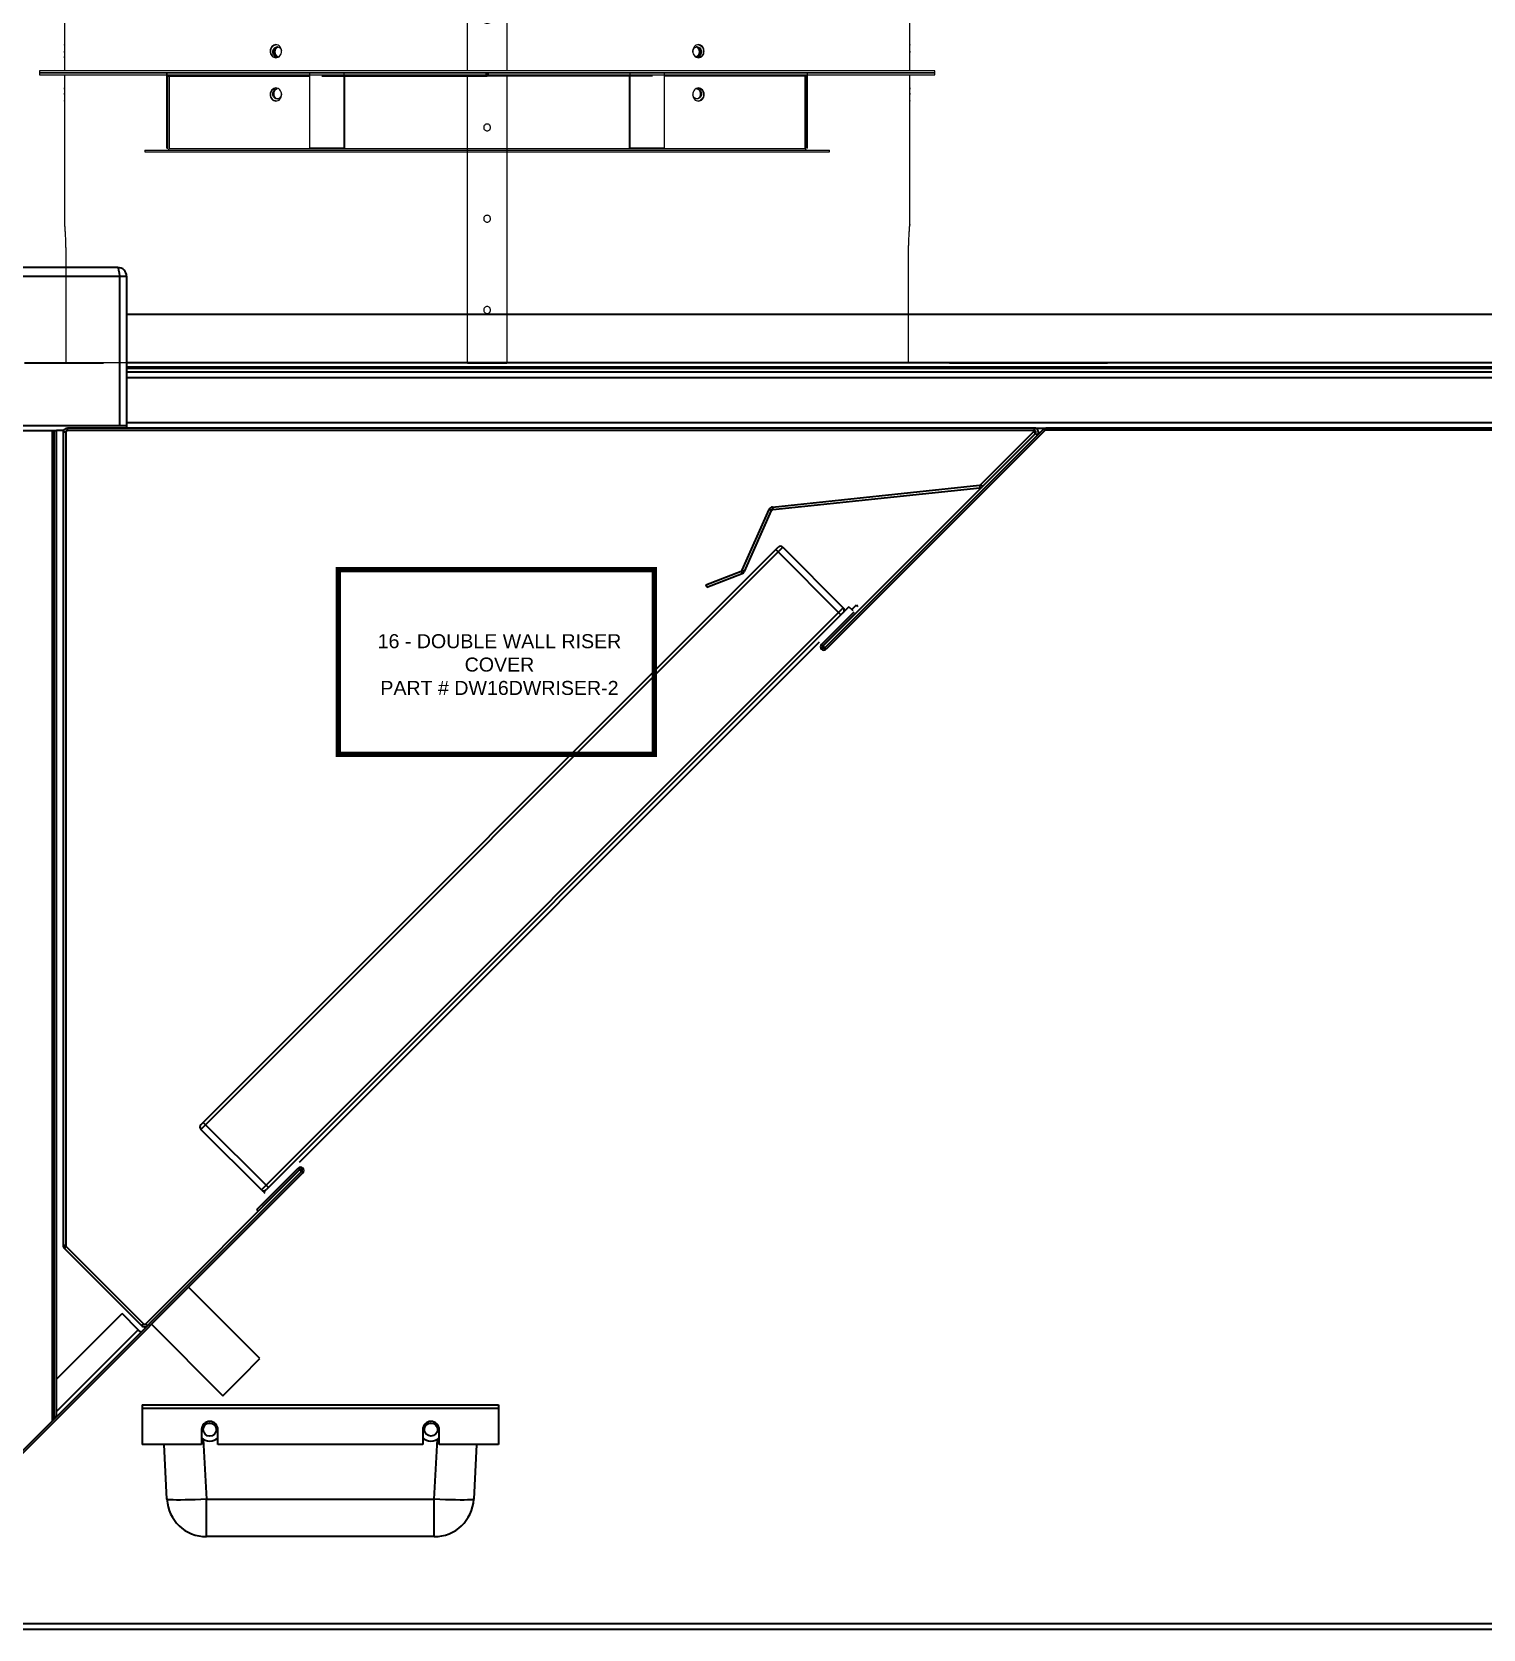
# Model space of a CAD drawing. Header units: inches. Extents: x 37 to 357, y 80 to 422.
# Drawn here: x 193.56 to 234.9, y 238.23 to 283.71 of the extents above; entities that cross this region are included whole.
import ezdxf

# ---------------------------------------------------------------- set-up
doc = ezdxf.new("R2010")
doc.units = ezdxf.units.IN
doc.header["$MEASUREMENT"] = 0
doc.styles.get("Standard").update_dxf_attribs({"font": 'arial.ttf'})

# ---------------------------------------------------------------- blocks, each defined once
blk = doc.blocks.new('DUCT_PART')
at = {"const_width": 0.1}
blk.add_lwpolyline([(-3, -1.75), (-3, 1.75), (3, 1.75), (3, -1.75), (-3, -1.75)], dxfattribs=at)
at = {"flags": 1}
blk.add_attdef('QTY', (-18.5, -1), '', height=1.5, dxfattribs=at)
blk = doc.blocks.new('DW1223DWLT-2V')
at = {"color": 7, "linetype": 'Continuous', "lineweight": 15}
for p, q in [((0, 23), (0, 22.964)), ((0, 23), (6.5, 23)), ((0, 22.964), (6.5, 22.964)), ((0.417, 22.929), (0.44, 22.929)), ((0.417, 22.929), (0.417, 21.5)), ((0.44, 22.929), (0.44, 21.562)), ((0.464, 22.933), (0.464, 21.562)), ((3.134, 22.929), (3.134, 21.5)), ((3.134, 22.929), (3.783, 22.929)), ((3.783, 22.929), (3.783, 21.5)), ((3.783, 22.929), (3.795, 22.929)), ((3.795, 22.929), (3.795, 21.562)), ((6.5, 23), (13, 23)), ((6.5, 22.964), (13, 22.964)), ((9.205, 22.929), (9.205, 21.562)), ((9.217, 22.929), (9.205, 22.929)), ((9.217, 22.929), (9.217, 21.5)), ((9.217, 22.929), (9.866, 22.929)), ((9.866, 22.929), (9.866, 21.5)), ((12.536, 21.562), (12.536, 22.933)), ((12.56, 22.929), (12.56, 21.562)), ((12.583, 22.929), (12.56, 22.929)), ((12.583, 22.929), (12.583, 21.5)), ((13, 22.964), (13, 23)), ((0.416, 21.562), (0.416, 21.5)), ((0.417, 21.562), (0.416, 21.562)), ((3.134, 21.562), (0.428, 21.562)), ((6.476, 21.562), (3.363, 21.562)), ((6.476, 21.562), (6.5, 21.562)), ((6.476, 21.562), (6.476, 21.5)), ((6.5, 21.5), (6.5, 21.562)), ((6.524, 21.562), (6.5, 21.562)), ((6.524, 21.5), (6.524, 21.562)), ((6.524, 21.562), (12.572, 21.562)), ((12.583, 21.562), (12.584, 21.562)), ((12.584, 21.5), (12.584, 21.562)), ((-2, 21.5), (-2, 21.464)), ((-2, 21.5), (6.5, 21.5)), ((-2, 21.464), (6.5, 21.464)), ((-1.524, 21.464), (-1.524, 21.214)), ((6.125, 1.536), (6.125, 21.464)), ((6.5, 21.5), (15, 21.5)), ((6.5, 21.464), (15, 21.464)), ((6.875, 21.464), (6.875, 1.536)), ((14.524, 21.214), (14.524, 21.464)), ((15, 21.464), (15, 21.5)), ((-1.524, 20.964), (-1.524, 2.036)), ((-1.523, 21.062), (-1.523, 21.089)), ((14.523, 21.089), (14.523, 21.062)), ((14.524, 2.036), (14.524, 20.964)), ((-1.523, 1.884), (-1.523, 1.911)), ((14.523, 1.911), (14.523, 1.884)), ((-2, 1.536), (-2, 1.5)), ((15, 1.536), (-2, 1.536)), ((-1.524, 1.786), (-1.524, 1.536)), ((14.524, 1.536), (14.524, 1.786)), ((15, 1.5), (15, 1.536)), ((15, 1.5), (-2, 1.5)), ((0.416, 1.5), (0.416, 1.438)), ((0.416, 1.438), (0.417, 1.438)), ((0.417, 0.071), (0.417, 1.5)), ((0.428, 1.438), (3.134, 1.438)), ((0.44, 0.071), (0.44, 1.438)), ((0.464, 1.438), (0.464, 0.067)), ((3.134, 0.071), (3.134, 1.5)), ((3.363, 1.438), (6.476, 1.438)), ((3.783, 0.071), (3.783, 1.5)), ((3.795, 0.071), (3.795, 1.438)), ((6.476, 1.5), (6.476, 1.438)), ((6.476, 1.438), (6.5, 1.438)), ((6.5, 1.5), (6.5, 1.438)), ((6.524, 1.438), (6.5, 1.438)), ((6.524, 1.438), (6.524, 1.5)), ((9.637, 1.438), (6.524, 1.438)), ((9.205, 0.071), (9.205, 1.438)), ((9.217, 0.071), (9.217, 1.5)), ((9.866, 0.071), (9.866, 1.5)), ((12.572, 1.438), (9.866, 1.438)), ((12.536, 0.067), (12.536, 1.438)), ((12.56, 0.071), (12.56, 1.438)), ((12.583, 0.071), (12.583, 1.5)), ((12.584, 1.438), (12.583, 1.438)), ((12.584, 1.438), (12.584, 1.5)), ((0, 0.036), (0, 0)), ((0, 0.036), (6.5, 0.036)), ((0, 0), (6.5, 0)), ((0.417, 0.071), (0.44, 0.071)), ((3.783, 0.071), (3.134, 0.071)), ((3.783, 0.071), (3.795, 0.071)), ((6.5, 0.036), (13, 0.036)), ((6.5, 0), (13, 0)), ((9.217, 0.071), (9.205, 0.071)), ((9.866, 0.071), (9.217, 0.071)), ((12.583, 0.071), (12.56, 0.071)), ((13, 0), (13, 0.036))]:
    blk.add_line(p, q, dxfattribs=at)
at = {"color": 8, "linetype": 'Continuous', "lineweight": 15}
for p, q in [((6.5, 22.933), (0.464, 22.933)), ((12.536, 22.933), (6.5, 22.933)), ((0.464, 0.067), (6.5, 0.067)), ((6.5, 0.067), (12.536, 0.067))]:
    blk.add_line(p, q, dxfattribs=at)
at = {"color": 7, "linetype": 'Continuous', "lineweight": 15, "flags": 128}
for points in [[(10.488, 21.195), (10.498, 21.195), (10.524, 21.186), (10.546, 21.168), (10.562, 21.142), (10.57, 21.111), (10.568, 21.079), (10.557, 21.05), (10.539, 21.026), (10.514, 21.011), (10.487, 21.006), (10.46, 21.012), (10.436, 21.027), (10.418, 21.052), (10.407, 21.081), (10.405, 21.101), (10.405, 21.101)], [(14.524, 20.964), (14.524, 20.974), (14.524, 21.001), (14.523, 21.041), (14.523, 21.089), (14.523, 21.137), (14.524, 21.177), (14.524, 21.204), (14.524, 21.214), (14.524, 21.204), (14.524, 21.204)], [(10.406, 1.893), (10.408, 1.921), (10.419, 1.95), (10.437, 1.974), (10.462, 1.989), (10.489, 1.994), (10.516, 1.988), (10.54, 1.973), (10.558, 1.948), (10.568, 1.919), (10.57, 1.899), (10.57, 1.899)], [(14.524, 1.786), (14.524, 1.796), (14.524, 1.823), (14.523, 1.863), (14.523, 1.911), (14.523, 1.959), (14.524, 1.999), (14.524, 2.026), (14.524, 2.036), (14.524, 2.026), (14.524, 2.026)]]:
    blk.add_lwpolyline(points, dxfattribs=at)
at = {"color": 7, "linetype": 'Continuous', "lineweight": 15}
for centre, radius, start, end in [((0.433, 22.933), 0.0313, 0, 90), ((12.567, 22.933), 0.0313, 90, 180), ((2.554, 21.101), 0.0978, 106.3041, 251.2947), ((2.563, 21.106), 0.0931, 113.2339, 182.816), ((2.563, 21.097), 0.0934, 177.2634, 245.1984), ((10.451, 21.106), 0.0908, 356.5779, 78.0691), ((10.432, 21.101), 0.0991, 293.0584, 64.0289), ((10.45, 21.096), 0.0914, 285.1084, 3.2535), ((2.55, 1.904), 0.0914, 105.1093, 183.2527), ((2.549, 1.894), 0.0908, 176.5791, 258.0678), ((2.568, 1.899), 0.0991, 113.058, 244.0295), ((10.438, 1.894), 0.0926, 290.9599, 2.94), ((10.446, 1.899), 0.0974, 285.664, 74.0517), ((10.437, 1.903), 0.0933, 357.2377, 65.7289), ((0.433, 0.067), 0.0312, 270, 0), ((12.567, 0.067), 0.0312, 180, 270)]:
    blk.add_arc(centre, radius, start, end, dxfattribs=at)
for points, knots in [([(-1.524, 21.204), (-1.524, 21.209), (-1.524, 21.218), (-1.524, 21.207), (-1.524, 21.18), (-1.523, 21.138), (-1.523, 21.105), (-1.523, 21.089)], [0, 0, 0, 0, 0.20011, 0.400224, 0.600255, 0.80017, 1, 1, 1, 1]), ([(-1.523, 21.089), (-1.523, 21.073), (-1.523, 21.04), (-1.524, 20.999), (-1.524, 20.97), (-1.524, 20.966), (-1.524, 20.964)], [0, 0, 0, 0, 0.249831, 0.499756, 0.749827, 1, 1, 1, 1]), ([(2.597, 21.089), (2.595, 21.073), (2.592, 21.04), (2.567, 20.998), (2.531, 20.971), (2.488, 20.961), (2.446, 20.971), (2.41, 20.998), (2.386, 21.04), (2.377, 21.089), (2.386, 21.138), (2.41, 21.18), (2.446, 21.207), (2.488, 21.217), (2.531, 21.207), (2.567, 21.18), (2.592, 21.138), (2.595, 21.105), (2.597, 21.089)], [0, 0, 0, 0, 0.062458, 0.12494, 0.187458, 0.250001, 0.312545, 0.375062, 0.437544, 0.500002, 0.562457, 0.624941, 0.687459, 0.750002, 0.812545, 0.875064, 0.937545, 1, 1, 1, 1]), ([(2.5, 20.964), (2.486, 20.966), (2.458, 20.97), (2.422, 20.999), (2.398, 21.04), (2.39, 21.089), (2.398, 21.138), (2.422, 21.18), (2.458, 21.207), (2.486, 21.214), (2.5, 21.214), (2.5, 21.214)], [0, 0, 0, 0, 0.124907, 0.24987, 0.374905, 0.499994, 0.625076, 0.750116, 0.87508, 0.999993, 1, 1, 1, 1]), ([(2.591, 21.08), (2.591, 21.076), (2.589, 21.062), (2.577, 21.041), (2.557, 21.019), (2.53, 21.007), (2.502, 21.005), (2.475, 21.014), (2.453, 21.033), (2.436, 21.06), (2.429, 21.091), (2.431, 21.123), (2.442, 21.153), (2.46, 21.177), (2.485, 21.193), (2.503, 21.195), (2.512, 21.196)], [0, 0, 0, 0, 0.024053, 0.099305, 0.174563, 0.249819, 0.325073, 0.400323, 0.475578, 0.550831, 0.626092, 0.701342, 0.776595, 0.851845, 0.927103, 1, 1, 1, 1]), ([(2.513, 21.193), (2.507, 21.191), (2.491, 21.187), (2.471, 21.169), (2.454, 21.143), (2.447, 21.111), (2.449, 21.079), (2.46, 21.049), (2.478, 21.025), (2.503, 21.009), (2.521, 21.007), (2.53, 21.006)], [0, 0, 0, 0, 0.083504, 0.198512, 0.31353, 0.428544, 0.54355, 0.65856, 0.773573, 0.88859, 1, 1, 1, 1]), ([(10.62, 21.089), (10.618, 21.073), (10.615, 21.04), (10.59, 20.998), (10.555, 20.971), (10.512, 20.961), (10.469, 20.971), (10.433, 20.998), (10.409, 21.04), (10.4, 21.089), (10.409, 21.138), (10.433, 21.18), (10.469, 21.207), (10.512, 21.217), (10.555, 21.207), (10.59, 21.18), (10.615, 21.138), (10.618, 21.105), (10.62, 21.089)], [0, 0, 0, 0, 0.062458, 0.12494, 0.187457, 0.250001, 0.312544, 0.375062, 0.437544, 0.500002, 0.562457, 0.624941, 0.687459, 0.750002, 0.812545, 0.875064, 0.937545, 1, 1, 1, 1]), ([(10.487, 21.009), (10.493, 21.011), (10.509, 21.015), (10.529, 21.033), (10.546, 21.059), (10.553, 21.091), (10.551, 21.123), (10.54, 21.153), (10.522, 21.177), (10.497, 21.193), (10.479, 21.195), (10.47, 21.196)], [0, 0, 0, 0, 0.083503, 0.198516, 0.313527, 0.42855, 0.543556, 0.658565, 0.773572, 0.88859, 1, 1, 1, 1]), ([(10.5, 21.214), (10.514, 21.212), (10.542, 21.208), (10.578, 21.179), (10.603, 21.138), (10.606, 21.105), (10.608, 21.089)], [0, 0, 0, 0, 0.249817, 0.499752, 0.749828, 1, 1, 1, 1]), ([(10.608, 21.089), (10.606, 21.073), (10.603, 21.04), (10.578, 20.998), (10.543, 20.971), (10.514, 20.964), (10.5, 20.964), (10.5, 20.964)], [0, 0, 0, 0, 0.250173, 0.500239, 0.750163, 0.999986, 1, 1, 1, 1]), ([(6.595, 20.464), (6.594, 20.452), (6.591, 20.427), (6.569, 20.395), (6.537, 20.374), (6.5, 20.367), (6.463, 20.374), (6.431, 20.395), (6.41, 20.427), (6.402, 20.464), (6.41, 20.501), (6.431, 20.533), (6.463, 20.554), (6.5, 20.561), (6.537, 20.554), (6.569, 20.533), (6.591, 20.501), (6.594, 20.476), (6.595, 20.464)], [0, 0, 0, 0, 0.062455, 0.124938, 0.187457, 0.249999, 0.312542, 0.37506, 0.437543, 0.499999, 0.562458, 0.624937, 0.687456, 0.749999, 0.812543, 0.875061, 0.937541, 1, 1, 1, 1]), ([(6.595, 20.464), (6.594, 20.452), (6.591, 20.427), (6.569, 20.395), (6.537, 20.374), (6.5, 20.367), (6.463, 20.374), (6.431, 20.395), (6.41, 20.427), (6.402, 20.464), (6.41, 20.501), (6.431, 20.533), (6.463, 20.554), (6.5, 20.561), (6.537, 20.554), (6.569, 20.533), (6.591, 20.501), (6.594, 20.476), (6.595, 20.464)], [0, 0, 0, 0, 0.062455, 0.124938, 0.187457, 0.249999, 0.312542, 0.375061, 0.437543, 0.499999, 0.562458, 0.624938, 0.687456, 0.749999, 0.812543, 0.875061, 0.937541, 1, 1, 1, 1]), ([(6.595, 15.982), (6.594, 15.97), (6.591, 15.945), (6.569, 15.913), (6.537, 15.892), (6.5, 15.885), (6.463, 15.892), (6.431, 15.913), (6.41, 15.945), (6.402, 15.982), (6.41, 16.019), (6.431, 16.051), (6.463, 16.072), (6.5, 16.079), (6.537, 16.072), (6.569, 16.051), (6.591, 16.019), (6.594, 15.994), (6.595, 15.982)], [0, 0, 0, 0, 0.062457, 0.124938, 0.187457, 0.25, 0.312543, 0.375061, 0.437543, 0.5, 0.562457, 0.624938, 0.687457, 0.75, 0.812543, 0.875062, 0.937543, 1, 1, 1, 1]), ([(6.595, 15.982), (6.594, 15.97), (6.591, 15.945), (6.569, 15.913), (6.537, 15.892), (6.5, 15.885), (6.463, 15.892), (6.431, 15.913), (6.41, 15.945), (6.402, 15.982), (6.41, 16.019), (6.431, 16.051), (6.463, 16.072), (6.5, 16.079), (6.537, 16.072), (6.569, 16.051), (6.591, 16.019), (6.594, 15.994), (6.595, 15.982)], [0, 0, 0, 0, 0.062457, 0.124939, 0.187457, 0.25, 0.312543, 0.375062, 0.437543, 0.5, 0.562457, 0.624939, 0.687457, 0.75, 0.812543, 0.875061, 0.937543, 1, 1, 1, 1]), ([(6.595, 11.5), (6.594, 11.488), (6.591, 11.463), (6.569, 11.431), (6.537, 11.41), (6.5, 11.403), (6.463, 11.41), (6.431, 11.431), (6.41, 11.463), (6.402, 11.5), (6.41, 11.537), (6.431, 11.569), (6.463, 11.59), (6.5, 11.597), (6.537, 11.59), (6.569, 11.569), (6.591, 11.537), (6.594, 11.512), (6.595, 11.5)], [0, 0, 0, 0, 0.062457, 0.12494, 0.187458, 0.250001, 0.312544, 0.375062, 0.437544, 0.500002, 0.562457, 0.62494, 0.687458, 0.750001, 0.812544, 0.875062, 0.937545, 1, 1, 1, 1]), ([(6.595, 11.5), (6.594, 11.488), (6.591, 11.463), (6.569, 11.431), (6.537, 11.41), (6.5, 11.403), (6.463, 11.41), (6.431, 11.431), (6.41, 11.463), (6.402, 11.5), (6.41, 11.537), (6.431, 11.569), (6.463, 11.59), (6.5, 11.597), (6.537, 11.59), (6.569, 11.569), (6.591, 11.537), (6.594, 11.512), (6.595, 11.5)], [0, 0, 0, 0, 0.062457, 0.12494, 0.187458, 0.250001, 0.312544, 0.375062, 0.437544, 0.500002, 0.562458, 0.62494, 0.687458, 0.750001, 0.812544, 0.875062, 0.937544, 1, 1, 1, 1]), ([(6.595, 7.018), (6.594, 7.006), (6.591, 6.981), (6.569, 6.949), (6.537, 6.928), (6.5, 6.921), (6.463, 6.928), (6.431, 6.949), (6.41, 6.981), (6.402, 7.018), (6.41, 7.055), (6.431, 7.087), (6.463, 7.108), (6.5, 7.115), (6.537, 7.108), (6.569, 7.087), (6.591, 7.055), (6.594, 7.03), (6.595, 7.018)], [0, 0, 0, 0, 0.062456, 0.124939, 0.187457, 0.25, 0.312543, 0.375061, 0.437543, 0.499999, 0.562457, 0.624939, 0.687457, 0.75, 0.812543, 0.875061, 0.937544, 1, 1, 1, 1]), ([(6.595, 7.018), (6.594, 7.006), (6.591, 6.981), (6.569, 6.949), (6.537, 6.928), (6.5, 6.921), (6.463, 6.928), (6.431, 6.949), (6.41, 6.981), (6.402, 7.018), (6.41, 7.055), (6.431, 7.087), (6.463, 7.108), (6.5, 7.115), (6.537, 7.108), (6.569, 7.087), (6.591, 7.055), (6.594, 7.03), (6.595, 7.018)], [0, 0, 0, 0, 0.062457, 0.124939, 0.187457, 0.25, 0.312543, 0.375061, 0.437543, 0.499999, 0.562457, 0.624939, 0.687456, 0.75, 0.812543, 0.875061, 0.937543, 1, 1, 1, 1]), ([(6.595, 2.536), (6.594, 2.524), (6.591, 2.499), (6.569, 2.467), (6.537, 2.446), (6.5, 2.439), (6.463, 2.446), (6.431, 2.467), (6.41, 2.499), (6.402, 2.536), (6.41, 2.573), (6.431, 2.605), (6.463, 2.626), (6.5, 2.633), (6.537, 2.626), (6.569, 2.605), (6.591, 2.573), (6.594, 2.548), (6.595, 2.536)], [0, 0, 0, 0, 0.062456, 0.124939, 0.187457, 0.25, 0.312543, 0.375061, 0.437543, 0.5, 0.562456, 0.624939, 0.687457, 0.75, 0.812543, 0.875061, 0.937543, 1, 1, 1, 1]), ([(6.595, 2.536), (6.594, 2.524), (6.591, 2.499), (6.569, 2.467), (6.537, 2.446), (6.5, 2.439), (6.463, 2.446), (6.431, 2.467), (6.41, 2.499), (6.402, 2.536), (6.41, 2.573), (6.431, 2.605), (6.463, 2.626), (6.5, 2.633), (6.537, 2.626), (6.569, 2.605), (6.591, 2.573), (6.594, 2.548), (6.595, 2.536)], [0, 0, 0, 0, 0.062457, 0.124939, 0.187457, 0.25, 0.312543, 0.375061, 0.437543, 0.5, 0.562457, 0.624939, 0.687457, 0.75, 0.812543, 0.875061, 0.937543, 1, 1, 1, 1]), ([(-1.524, 2.026), (-1.524, 2.031), (-1.524, 2.04), (-1.524, 2.029), (-1.524, 2.002), (-1.523, 1.96), (-1.523, 1.927), (-1.523, 1.911)], [0, 0, 0, 0, 0.20011, 0.400221, 0.600251, 0.800166, 1, 1, 1, 1]), ([(-1.523, 1.911), (-1.523, 1.895), (-1.523, 1.862), (-1.524, 1.82), (-1.524, 1.792), (-1.524, 1.783), (-1.524, 1.79), (-1.524, 1.806), (-1.524, 1.812)], [0, 0, 0, 0, 0.178044, 0.356161, 0.534379, 0.712669, 0.89096, 1, 1, 1, 1]), ([(2.597, 1.911), (2.595, 1.895), (2.592, 1.862), (2.567, 1.82), (2.531, 1.793), (2.488, 1.783), (2.446, 1.793), (2.41, 1.82), (2.386, 1.862), (2.377, 1.911), (2.386, 1.96), (2.41, 2.002), (2.446, 2.029), (2.488, 2.039), (2.531, 2.029), (2.567, 2.002), (2.592, 1.96), (2.595, 1.927), (2.597, 1.911)], [0, 0, 0, 0, 0.062457, 0.124939, 0.187457, 0.25, 0.312543, 0.375061, 0.437543, 0.5, 0.562457, 0.624939, 0.687457, 0.75, 0.812543, 0.875061, 0.937543, 1, 1, 1, 1]), ([(2.5, 1.786), (2.486, 1.788), (2.458, 1.792), (2.422, 1.821), (2.398, 1.862), (2.39, 1.911), (2.398, 1.96), (2.422, 2.002), (2.457, 2.028), (2.486, 2.039), (2.5, 2.036), (2.5, 2.036)], [0, 0, 0, 0, 0.124906, 0.24987, 0.374906, 0.499992, 0.625079, 0.750115, 0.875079, 0.999992, 1, 1, 1, 1]), ([(2.512, 1.805), (2.509, 1.805), (2.496, 1.804), (2.475, 1.812), (2.453, 1.831), (2.436, 1.858), (2.429, 1.889), (2.431, 1.921), (2.442, 1.951), (2.46, 1.975), (2.485, 1.991), (2.513, 1.996), (2.541, 1.99), (2.565, 1.974), (2.583, 1.949), (2.592, 1.928), (2.593, 1.916), (2.593, 1.915)], [0, 0, 0, 0, 0.025472, 0.099682, 0.173895, 0.248113, 0.32233, 0.396543, 0.470753, 0.544968, 0.619186, 0.693402, 0.767613, 0.841825, 0.916041, 0.990259, 1, 1, 1, 1]), ([(2.513, 1.991), (2.507, 1.989), (2.491, 1.985), (2.471, 1.967), (2.454, 1.941), (2.447, 1.909), (2.449, 1.877), (2.46, 1.847), (2.478, 1.823), (2.503, 1.807), (2.521, 1.805), (2.53, 1.804)], [0, 0, 0, 0, 0.083504, 0.198513, 0.313529, 0.428545, 0.543554, 0.65856, 0.773572, 0.88859, 1, 1, 1, 1]), ([(10.62, 1.911), (10.618, 1.895), (10.615, 1.862), (10.59, 1.82), (10.555, 1.793), (10.512, 1.783), (10.469, 1.793), (10.433, 1.82), (10.409, 1.862), (10.4, 1.911), (10.409, 1.96), (10.433, 2.002), (10.469, 2.029), (10.512, 2.039), (10.555, 2.029), (10.59, 2.002), (10.615, 1.96), (10.618, 1.927), (10.62, 1.911)], [0, 0, 0, 0, 0.062457, 0.124939, 0.187457, 0.25, 0.312543, 0.375061, 0.437543, 0.5, 0.562457, 0.624939, 0.687457, 0.75, 0.812543, 0.875061, 0.937543, 1, 1, 1, 1]), ([(10.57, 1.899), (10.569, 1.888), (10.567, 1.867), (10.553, 1.839), (10.532, 1.817), (10.506, 1.805), (10.478, 1.803), (10.451, 1.812), (10.437, 1.825), (10.43, 1.832)], [0, 0, 0, 0, 0.143011, 0.286021, 0.429039, 0.572062, 0.715075, 0.858084, 1, 1, 1, 1]), ([(10.552, 1.899), (10.551, 1.91), (10.549, 1.931), (10.535, 1.96), (10.514, 1.981), (10.491, 1.993), (10.476, 1.993), (10.47, 1.993)], [0, 0, 0, 0, 0.214735, 0.429469, 0.644212, 0.858963, 1, 1, 1, 1]), ([(10.47, 1.804), (10.47, 1.804), (10.48, 1.802), (10.499, 1.809), (10.523, 1.824), (10.541, 1.849), (10.551, 1.875), (10.552, 1.892), (10.552, 1.899)], [0, 0, 0, 0, 0.006729, 0.22142, 0.436111, 0.650814, 0.865523, 1, 1, 1, 1]), ([(10.5, 2.036), (10.514, 2.034), (10.542, 2.03), (10.578, 2.001), (10.603, 1.96), (10.606, 1.927), (10.608, 1.911)], [0, 0, 0, 0, 0.249814, 0.499746, 0.749823, 1, 1, 1, 1]), ([(10.608, 1.911), (10.606, 1.895), (10.603, 1.862), (10.578, 1.82), (10.543, 1.794), (10.513, 1.783), (10.5, 1.786), (10.5, 1.786)], [0, 0, 0, 0, 0.250169, 0.500239, 0.750163, 0.999985, 1, 1, 1, 1])]:
    blk.add_open_spline(points, degree=3, knots=knots, dxfattribs=at)
blk.add_blockref('DUCT_PART', (21.524, 11.5))
at = {"insert": (21.585, 11.449), "char_height": 0.375, "width": 4.747, "attachment_point": 5}
blk.add_mtext('12-23 STRAIGHT DUCT\\PPART # DW1223DWLT-2', dxfattribs=at)
blk = doc.blocks.new('HOOD BEHIND EXHAUST HOOD')
at = {"color": 7, "linetype": 'Continuous', "lineweight": 15}
for p, q in [((9403.08086, 723.82701), (9403.08086, 723.73154)), ((9403.08086, 723.82701), (9425.6248, 723.82701)), ((9403.08086, 723.73154), (9425.6248, 723.73154)), ((9404.34395, 723.73154), (9404.34395, 723.0685)), ((9424.62912, 709.24019), (9424.62912, 723.73154)), ((9425.6248, 723.82701), (9448.16873, 723.82701)), ((9425.6248, 723.73154), (9448.16873, 723.73154)), ((9426.62047, 723.73154), (9426.62047, 709.24019)), ((9446.90565, 723.0685), (9446.90565, 723.73154)), ((9448.16873, 723.73154), (9448.16873, 723.82701)), ((9404.34654, 722.73698), (9404.34632, 722.80955)), ((9415.27331, 722.73698), (9415.26607, 722.77861)), ((9435.98447, 722.784), (9435.97628, 722.73698)), ((9435.98447, 722.784), (9435.98836, 722.71358)), ((9436.17077, 723.0172), (9436.13019, 723.00351)), ((9446.90328, 722.80955), (9446.90306, 722.73698)), ((9404.34395, 722.40546), (9404.34395, 716.20208)), ((9446.90565, 716.20208), (9446.90565, 722.40546)), ((9425.79692, 721.07939), (9425.79016, 721.11343)), ((9425.79694, 721.07939), (9425.79017, 721.11343)), ((9425.79692, 716.48586), (9425.79016, 716.51991)), ((9425.79694, 716.48586), (9425.79017, 716.51991)), ((9404.40867, 714.54449), (9404.40867, 709.24019)), ((9446.84093, 709.24019), (9446.84093, 714.54449)), ((9425.79692, 711.89234), (9425.79016, 711.92638)), ((9425.79694, 711.89234), (9425.79017, 711.92638)), ((9424.62912, 709.24019), (9404.40867, 709.24019)), ((9446.84093, 709.24019), (9426.62047, 709.24019))]:
    blk.add_line(p, q, dxfattribs=at)
at = {"color": 7, "linetype": 'Continuous'}
for p, q in [((9407.02792, 714.03129), (9400.83781, 714.03129)), ((9400.83781, 713.59103), (9407.10909, 713.59103)), ((9407.10909, 713.59103), (9407.10909, 706.07485)), ((9407.11014, 713.59103), (9407.46817, 713.59103)), ((9407.11014, 713.59103), (9407.11014, 706.07485)), ((9407.46817, 713.59103), (9407.46817, 708.76546)), ((9407.10909, 711.68281), (9407.11014, 711.68281)), ((9407.46817, 711.68281), (9529.13534, 711.68281)), ((9407.11014, 709.24019), (9407.10909, 709.24019)), ((9407.10909, 709.03067), (9407.11014, 709.03067)), ((9529.13534, 709.24019), (9407.46817, 709.24019)), ((9407.46817, 709.03067), (9529.13534, 709.03067)), ((9407.11014, 708.94845), (9407.10909, 708.94845)), ((9529.13534, 708.94845), (9407.46817, 708.94845)), ((9538.68969, 708.76546), (9407.46817, 708.76546)), ((9407.46817, 708.76546), (9407.46817, 708.48433)), ((9538.68969, 708.48433), (9407.46817, 708.48433)), ((9407.46817, 708.48433), (9407.46817, 706.22868)), ((9398.67764, 705.82025), (9403.73926, 705.82025)), ((9400.83781, 706.07485), (9407.10909, 706.07485)), ((9403.73926, 656.00213), (9403.73926, 705.82025)), ((9403.73926, 705.82025), (9403.82148, 705.82025)), ((9403.82148, 656.21165), (9403.82148, 705.82025)), ((9403.82148, 705.82025), (9403.94878, 705.82025)), ((9403.94878, 656.21165), (9403.94878, 705.82025)), ((9404.2971, 705.82025), (9403.94878, 705.82025)), ((9404.2803, 705.73803), (9404.2803, 664.81398)), ((9404.4076, 705.73803), (9404.2803, 705.73803)), ((9404.4076, 705.73803), (9404.4076, 664.81398)), ((9453.17886, 705.94755), (9404.48982, 705.94755)), ((9404.48982, 705.82025), (9404.48982, 705.94755)), ((9453.17886, 705.82025), (9404.48982, 705.82025)), ((9407.11014, 706.07485), (9407.46817, 706.07485)), ((9407.46817, 706.22868), (9433.57655, 706.22868)), ((9407.46817, 706.22868), (9407.46817, 705.94755)), ((9433.57655, 706.22868), (9497.19884, 706.22868)), ((9453.63263, 705.89551), (9442.62459, 694.88746)), ((9453.70015, 705.82799), (9442.6921, 694.81994)), ((9450.47158, 703.09452), (9453.14697, 705.76991)), ((9453.14697, 705.76991), (9453.23699, 705.6799)), ((9453.17886, 705.82025), (9453.17886, 705.94755)), ((9453.17886, 705.94755), (9453.75828, 705.94755)), ((9453.17886, 705.73803), (9453.17886, 705.82025)), ((9453.70015, 705.82799), (9453.63263, 705.89551)), ((9497.19884, 705.94755), (9453.75828, 705.94755)), ((9453.75828, 705.94755), (9453.75828, 705.85207)), ((9530.70167, 705.85207), (9453.75828, 705.85207)), ((9442.53457, 694.97747), (9453.23699, 705.6799)), ((9450.5616, 703.00451), (9453.23699, 705.6799)), ((9453.23699, 705.6799), (9453.32701, 705.58988)), ((9439.99257, 701.97471), (9450.42204, 703.07089)), ((9440.00588, 701.84811), (9450.43535, 702.94429)), ((9450.42204, 703.07089), (9450.43535, 702.94429)), ((9450.47158, 703.09452), (9450.5616, 703.00451)), ((9438.46023, 698.79057), (9439.82307, 701.85156)), ((9438.57653, 698.7388), (9439.93937, 701.79978)), ((9439.93937, 701.79978), (9439.82307, 701.85156)), ((9439.99257, 701.97471), (9440.00588, 701.84811)), ((9411.32512, 671.00476), (9440.15862, 699.83826)), ((9440.27583, 699.72105), (9411.44233, 670.88756)), ((9440.15862, 699.83826), (9440.27583, 699.95547)), ((9440.27583, 699.72105), (9440.15862, 699.83826)), ((9440.51025, 699.95547), (9440.27583, 699.72105)), ((9443.32327, 696.67361), (9440.27583, 699.72105)), ((9440.51025, 699.95547), (9443.55769, 696.90803)), ((9436.63862, 698.06553), (9438.41459, 698.74726)), ((9436.68424, 697.94668), (9438.46021, 698.62841)), ((9438.41459, 698.74726), (9438.46021, 698.62841)), ((9438.57653, 698.7388), (9438.46023, 698.79057)), ((9436.63862, 698.06553), (9436.68424, 697.94668)), ((9443.32327, 696.67361), (9443.55769, 696.90803)), ((9443.83899, 696.95491), (9443.55769, 696.67361)), ((9443.83899, 696.95491), (9443.9814, 696.8125)), ((9443.9814, 696.8125), (9444.21582, 697.04692)), ((9444.21582, 697.04692), (9444.29271, 696.97003)), ((9414.48977, 667.84011), (9443.32327, 696.67361)), ((9443.44048, 696.5564), (9414.60698, 667.7229)), ((9442.45768, 695.05436), (9444.09861, 696.69529)), ((9442.52519, 694.98685), (9444.16612, 696.62778)), ((9443.32327, 696.67361), (9443.44048, 696.5564)), ((9443.55769, 696.67361), (9443.44048, 696.5564)), ((9444.04891, 696.74499), (9443.9814, 696.8125)), ((9442.34047, 695.17157), (9416.1559, 668.98701)), ((9442.52519, 694.98685), (9442.45768, 695.05436)), ((9442.53457, 694.97747), (9442.62459, 694.88746)), ((9442.6921, 694.81994), (9442.62459, 694.88746)), ((9411.20791, 670.88756), (9411.32512, 671.00476)), ((9411.44233, 670.88756), (9411.20791, 670.65314)), ((9414.25536, 667.60569), (9411.20791, 670.65314)), ((9411.44233, 670.88756), (9411.32512, 671.00476)), ((9411.44233, 670.88756), (9414.48977, 667.84011)), ((9416.27593, 668.5388), (9396.15313, 648.416)), ((9416.34344, 668.47129), (9396.22064, 648.34849)), ((9408.43045, 660.87335), (9416.18591, 668.62882)), ((9414.26743, 666.86411), (9416.10902, 668.7057)), ((9414.33494, 666.7966), (9416.17653, 668.63819)), ((9416.17653, 668.63819), (9416.10902, 668.7057)), ((9416.18591, 668.62882), (9416.27593, 668.5388)), ((9416.34344, 668.47129), (9416.27593, 668.5388)), ((9414.25536, 667.60569), (9414.48977, 667.84011)), ((9414.37256, 667.48848), (9414.48977, 667.60569)), ((9414.44008, 667.42097), (9414.37256, 667.48848)), ((9414.60698, 667.7229), (9414.48977, 667.84011)), ((9414.60698, 667.7229), (9414.48977, 667.60569)), ((9414.03301, 666.62969), (9414.26743, 666.86411)), ((9414.1099, 666.5528), (9414.03301, 666.62969)), ((9404.4076, 664.81398), (9404.2803, 664.81398)), ((9404.43168, 664.75584), (9404.34166, 664.66583)), ((9404.43168, 664.75584), (9408.31417, 660.87335)), ((9404.34166, 664.66583), (9408.22416, 660.78333)), ((9414.18589, 659.1274), (9410.59272, 662.72057)), ((9403.94878, 658.087), (9407.2471, 661.38532)), ((9408.05913, 660.5733), (9407.2471, 661.38532)), ((9408.31417, 660.87335), (9408.22416, 660.78333)), ((9408.43045, 660.87335), (9408.52046, 660.78333)), ((9408.71737, 660.84522), (9412.31054, 657.25205)), ((9408.05913, 660.5733), (9403.94878, 656.46295)), ((9408.18477, 660.44765), (9408.05913, 660.5733)), ((9413.24822, 658.18973), (9414.18589, 659.1274)), ((9412.31054, 657.25205), (9413.24822, 658.18973)), ((9408.25851, 656.7874), (9426.19242, 656.7874)), ((9408.25851, 656.7874), (9408.25851, 656.60971)), ((9426.19242, 656.7874), (9426.19242, 656.60971)), ((9403.82148, 656.21165), (9403.82073, 656.21165)), ((9403.82148, 656.21165), (9403.94878, 656.21165)), ((9426.19242, 656.60971), (9408.25851, 656.60971)), ((9408.25851, 656.60971), (9408.25851, 654.79829)), ((9426.19242, 656.60971), (9426.19242, 654.79829)), ((9411.24218, 655.54421), (9411.24218, 654.79829)), ((9412.07097, 654.79829), (9412.07097, 655.54421)), ((9422.37996, 655.54553), (9422.37996, 654.79829)), ((9423.20876, 654.79829), (9423.20876, 655.54553)), ((9411.24218, 654.79829), (9408.25851, 654.79829)), ((9409.50176, 652.04205), (9409.35731, 654.79829)), ((9411.32972, 655.06489), (9411.48814, 652.04205)), ((9422.37996, 654.79829), (9412.07097, 654.79829)), ((9422.96279, 652.04205), (9423.12128, 655.06626)), ((9426.19242, 654.79829), (9423.20876, 654.79829)), ((9425.09362, 654.79829), (9424.94917, 652.04205)), ((9411.48814, 652.04205), (9422.96279, 652.04205)), ((9411.48814, 650.15704), (9411.48814, 652.04205)), ((9422.96279, 650.15704), (9422.96279, 652.04205)), ((9422.96279, 650.15704), (9411.48814, 650.15704)), ((9535.93146, 645.77172), (9396.36232, 645.77172)), ((9396.36232, 645.5065), (9535.93146, 645.5065))]:
    blk.add_line(p, q, dxfattribs=at)
for p, q in [((9402.32568, 709.24019), (9406.3039, 709.24019)), ((9424.62912, 709.24019), (9426.62047, 709.24019)), ((9448.90804, 709.24019), (9452.88626, 709.24019)), ((9448.90804, 709.24019), (9452.88626, 709.24019)), ((9452.88626, 709.24019), (9456.86449, 709.24019))]:
    blk.add_line(p, q)
at = {"color": 7, "linetype": 'Continuous', "lineweight": 15, "flags": 128}
blk.add_lwpolyline([(9404.34489, 722.99929), (9404.34433, 723.04326), (9404.34395, 723.0685), (9404.34433, 723.04326), (9404.34524, 722.9714), (9404.34616, 722.86385), (9404.34654, 722.73698), (9404.34616, 722.61011), (9404.34524, 722.50256), (9404.34433, 722.4307), (9404.34395, 722.40546), (9404.34433, 722.4307), (9404.34433, 722.4307)], dxfattribs=at)
at = {"color": 7, "linetype": 'Continuous', "flags": 128}
for points in [[(9407.02792, 714.03129), (9407.04821, 713.99778), (9407.06851, 713.90234), (9407.0888, 713.75951), (9407.10909, 713.59103)], [(9403.82073, 656.21165), (9403.79336, 656.10689), (9403.73926, 656.00213)], [(9411.48814, 652.04205), (9411.20594, 652.02835), (9410.92946, 652.01705), (9410.66432, 652.00836), (9410.41589, 652.00248), (9410.18921, 651.9995), (9409.98888, 651.9995), (9409.81896, 652.00248), (9409.68291, 652.00836), (9409.58348, 652.01705), (9409.52268, 652.02835), (9409.50176, 652.04205)], [(9424.94917, 652.04205), (9424.92825, 652.02835), (9424.86746, 652.01705), (9424.76802, 652.00836), (9424.63197, 652.00248), (9424.46206, 651.9995), (9424.26173, 651.9995), (9424.03505, 652.00248), (9423.78661, 652.00836), (9423.52147, 652.01705), (9423.24499, 652.02835), (9422.96279, 652.04205)]]:
    blk.add_lwpolyline(points, dxfattribs=at)
at = {"color": 7, "linetype": 'Continuous'}
for centre in [(9411.65657, 655.54421), (9422.79436, 655.54553)]:
    blk.add_circle(centre, 0.33152, dxfattribs=at)
for centre, radius, start, end in [((9407.02792, 713.59103), 0.44026, 0, 90), ((9404.48982, 705.73803), 0.20952, 90, 180), ((9404.48982, 705.73803), 0.08222, 90, 180), ((9453.17886, 705.73803), 0.20952, 315, 90), ((9453.17886, 705.73803), 0.08222, 315, 90), ((9453.75828, 705.76986), 0.17769, 90, 135), ((9453.75828, 705.76986), 0.08222, 90, 135), ((9450.41345, 703.15266), 0.08222, 276, 315), ((9450.41345, 703.15266), 0.20952, 276, 315), ((9440.01447, 701.76634), 0.20952, 96, 156), ((9440.01447, 701.76634), 0.08222, 96, 156), ((9440.39304, 699.83826), 0.16576, 45, 135), ((9438.38512, 698.82401), 0.08222, 291, 336), ((9438.38512, 698.82401), 0.20952, 291, 336), ((9443.44048, 696.79082), 0.16576, 315, 45), ((9442.57489, 694.93715), 0.16576, 135, 315), ((9442.57489, 694.93715), 0.07028, 135, 315), ((9411.32512, 670.77035), 0.16576, 135, 225), ((9416.22623, 668.5885), 0.16576, 315, 135), ((9416.22623, 668.5885), 0.07028, 315, 135), ((9414.37256, 667.7229), 0.16576, 225, 315), ((9404.48982, 664.81398), 0.20952, 180, 225), ((9404.48982, 664.81398), 0.08222, 180, 225), ((9408.37231, 660.93149), 0.20952, 225, 315), ((9408.37231, 660.93149), 0.08222, 225, 315), ((9411.65657, 655.54421), 0.4144, 0, 180), ((9422.79436, 655.54553), 0.4144, 0, 180), ((9411.65657, 655.54421), 0.58016, 224.4153086, 315.5846914), ((9422.79436, 655.54553), 0.58016, 224.4153086, 315.5846914), ((9411.48814, 652.14615), 1.98911, 183, 270), ((9422.96279, 652.14615), 1.98911, 270, 357)]:
    blk.add_arc(centre, radius, start, end, dxfattribs=at)
at = {"color": 7, "linetype": 'Continuous', "lineweight": 15}
for points, knots in [([(9414.69827, 722.73698), (9414.70255, 722.78037), (9414.71112, 722.86718), (9414.77709, 722.97753), (9414.87162, 723.05125), (9414.98446, 723.07713), (9415.0975, 723.05125), (9415.19373, 722.97753), (9415.2582, 722.86718), (9415.28087, 722.73698), (9415.2582, 722.60678), (9415.19373, 722.49643), (9415.0975, 722.42271), (9414.98446, 722.39683), (9414.87162, 722.42271), (9414.77709, 722.49643), (9414.71112, 722.60678), (9414.70255, 722.69359), (9414.69827, 722.73698)], [0, 0, 0, 0, 0.06245681, 0.12493899, 0.18745683, 0.24999976, 0.31254277, 0.37506102, 0.43754307, 0.49999998, 0.56245691, 0.62493897, 0.68745722, 0.75000021, 0.81254315, 0.87506104, 0.9375432, 1, 1, 1, 1]), ([(9414.73095, 722.73698), (9414.73522, 722.78027), (9414.74376, 722.86684), (9414.80944, 722.9786), (9414.90394, 723.04702), (9414.97834, 723.07757), (9415.01633, 723.0685), (9415.01633, 723.0685)], [0, 0, 0, 0, 0.2501688, 0.50023738, 0.75016288, 0.99998571, 1, 1, 1, 1]), ([(9415.01631, 722.40546), (9414.97879, 722.41045), (9414.90372, 722.42042), (9414.80949, 722.4971), (9414.74375, 722.60668), (9414.73522, 722.69354), (9414.73095, 722.73698)], [0, 0, 0, 0, 0.24981563, 0.49974825, 0.74982403, 1, 1, 1, 1]), ([(9415.26697, 722.76881), (9415.26455, 722.74047), (9415.25969, 722.68381), (9415.22184, 722.6084), (9415.16619, 722.55107), (9415.09684, 722.51829), (9415.02227, 722.51375), (9414.95075, 722.53797), (9414.89033, 722.5882), (9414.84772, 722.6588), (9414.82765, 722.74181), (9414.83234, 722.82782), (9414.86127, 722.90733), (9414.91125, 722.97064), (9414.97601, 723.01295), (9415.02432, 723.01789), (9415.04809, 723.02033)], [0, 0, 0, 0, 0.07158743, 0.14317428, 0.21476418, 0.28635607, 0.35794547, 0.42953114, 0.50111789, 0.57270958, 0.64430109, 0.71588824, 0.78747351, 0.85906198, 0.93065442, 1, 1, 1, 1]), ([(9415.05129, 723.01256), (9415.0339, 723.00797), (9414.99255, 722.99705), (9414.9382, 722.9488), (9414.89543, 722.87897), (9414.8754, 722.79576), (9414.88008, 722.7098), (9414.90901, 722.63027), (9414.95899, 722.56697), (9415.02375, 722.52466), (9415.07206, 722.51972), (9415.09583, 722.51728)], [0, 0, 0, 0, 0.08350305, 0.19851195, 0.31352916, 0.42854543, 0.54355479, 0.65856106, 0.77357157, 0.88859008, 1, 1, 1, 1]), ([(9435.97628, 722.73698), (9435.98065, 722.78037), (9435.98937, 722.86718), (9436.05641, 722.97753), (9436.15194, 723.05125), (9436.26521, 723.07713), (9436.37783, 723.05125), (9436.47304, 722.97753), (9436.53649, 722.86718), (9436.55875, 722.73698), (9436.53649, 722.60678), (9436.47304, 722.49643), (9436.37783, 722.42271), (9436.26521, 722.39683), (9436.15194, 722.42271), (9436.05641, 722.49643), (9435.98937, 722.60678), (9435.98065, 722.69359), (9435.97628, 722.73698)], [0, 0, 0, 0, 0.06245674, 0.12493879, 0.18745701, 0.25, 0.31254339, 0.37506094, 0.4375433, 0.50000009, 0.562457, 0.62493901, 0.68745709, 0.74999983, 0.81254355, 0.87506121, 0.93754326, 1, 1, 1, 1]), ([(9436.2017, 723.01754), (9436.21009, 723.01841), (9436.24292, 723.02184), (9436.29887, 722.99843), (9436.35927, 722.94973), (9436.40188, 722.87872), (9436.42195, 722.79583), (9436.41725, 722.70976), (9436.38832, 722.63038), (9436.33835, 722.5666), (9436.27288, 722.52561), (9436.19925, 722.51205), (9436.12559, 722.5274), (9436.06084, 722.5701), (9436.01057, 722.634), (9435.99568, 722.68735), (9435.98836, 722.71358)], [0, 0, 0, 0, 0.02578393, 0.10090682, 0.1760302, 0.2511587, 0.32628711, 0.40141099, 0.47653303, 0.55165869, 0.62678741, 0.70191351, 0.77703603, 0.85216018, 0.92728674, 1, 1, 1, 1]), ([(9436.1983, 722.52505), (9436.2157, 722.52965), (9436.25705, 722.54056), (9436.3114, 722.58881), (9436.35417, 722.65864), (9436.3742, 722.74185), (9436.36951, 722.82781), (9436.34058, 722.90734), (9436.29061, 722.97064), (9436.22585, 723.01295), (9436.17754, 723.01789), (9436.15377, 723.02033)], [0, 0, 0, 0, 0.08350232, 0.19851093, 0.31352835, 0.42854496, 0.54355407, 0.65856121, 0.77357162, 0.88859014, 1, 1, 1, 1]), ([(9436.23328, 723.0685), (9436.27076, 723.06351), (9436.34574, 723.05354), (9436.44063, 722.97685), (9436.50387, 722.86731), (9436.52605, 722.73686), (9436.50381, 722.60711), (9436.44086, 722.4955), (9436.3449, 722.42638), (9436.27258, 722.3976), (9436.23327, 722.40546), (9436.23327, 722.40546)], [0, 0, 0, 0, 0.12490617, 0.2498705, 0.37490615, 0.49999246, 0.62507876, 0.75011441, 0.87507874, 0.99999176, 1, 1, 1, 1]), ([(9446.90306, 722.73698), (9446.90314, 722.78038), (9446.9033, 722.8672), (9446.90437, 722.97745), (9446.90537, 723.05154), (9446.90578, 723.07601), (9446.90545, 723.05808), (9446.90491, 723.01546), (9446.90471, 722.99929)], [0, 0, 0, 0, 0.17804363, 0.35615912, 0.53437673, 0.71266598, 0.89095734, 1, 1, 1, 1]), ([(9446.90527, 722.4307), (9446.90545, 722.4187), (9446.90582, 722.39469), (9446.90536, 722.42329), (9446.90437, 722.49628), (9446.9033, 722.60682), (9446.90314, 722.6936), (9446.90306, 722.73698)], [0, 0, 0, 0, 0.20011204, 0.40022177, 0.60025125, 0.80016596, 1, 1, 1, 1]), ([(9425.45215, 721.07939), (9425.45474, 721.10195), (9425.45994, 721.14709), (9425.49987, 721.20447), (9425.55693, 721.2428), (9425.62482, 721.25626), (9425.69256, 721.2428), (9425.75004, 721.20447), (9425.78844, 721.14709), (9425.80193, 721.07939), (9425.78844, 721.01168), (9425.75004, 720.9543), (9425.69256, 720.91597), (9425.62482, 720.90251), (9425.55693, 720.91597), (9425.49987, 720.9543), (9425.45993, 721.01168), (9425.45474, 721.05682), (9425.45215, 721.07939)], [0, 0, 0, 0, 0.06245685, 0.12493885, 0.18745672, 0.24999989, 0.31254308, 0.37506099, 0.43754347, 0.50000018, 0.56245711, 0.62493904, 0.68745686, 0.75000001, 0.81254322, 0.87506118, 0.93754374, 1, 1, 1, 1]), ([(9425.45216, 721.07939), (9425.45476, 721.10195), (9425.45995, 721.14709), (9425.49988, 721.20447), (9425.55694, 721.2428), (9425.62483, 721.25626), (9425.69258, 721.2428), (9425.75005, 721.20447), (9425.78846, 721.14709), (9425.80195, 721.07939), (9425.78846, 721.01168), (9425.75005, 720.9543), (9425.69257, 720.91597), (9425.62483, 720.90251), (9425.55694, 720.91597), (9425.49988, 720.9543), (9425.45995, 721.01168), (9425.45476, 721.05682), (9425.45216, 721.07939)], [0, 0, 0, 0, 0.06245671, 0.12493872, 0.18745719, 0.25000037, 0.31254356, 0.37506148, 0.43754357, 0.50000028, 0.56245707, 0.62493941, 0.68745723, 0.75000039, 0.8125436, 0.87506157, 0.93754373, 1, 1, 1, 1]), ([(9404.34395, 716.20208), (9404.34444, 716.19591), (9404.34541, 716.18358), (9404.35289, 716.08502), (9404.36359, 715.93184), (9404.37632, 715.72411), (9404.38901, 715.47141), (9404.3986, 715.21486), (9404.40463, 714.9748), (9404.40802, 714.76151), (9404.40845, 714.61682), (9404.40867, 714.54449)], [0, 0, 0, 0, 0.12506272, 0.25011208, 0.37513549, 0.50012581, 0.62507967, 0.75000023, 0.83330484, 0.91666077, 1, 1, 1, 1]), ([(9425.45215, 716.48586), (9425.45474, 716.50843), (9425.45994, 716.55356), (9425.49987, 716.61095), (9425.55693, 716.64928), (9425.62482, 716.66274), (9425.69256, 716.64928), (9425.75004, 716.61095), (9425.78844, 716.55356), (9425.80193, 716.48586), (9425.78844, 716.41816), (9425.75004, 716.36078), (9425.69256, 716.32244), (9425.62482, 716.30899), (9425.55693, 716.32244), (9425.49987, 716.36078), (9425.45993, 716.41816), (9425.45474, 716.4633), (9425.45215, 716.48586)], [0, 0, 0, 0, 0.06245677, 0.12493871, 0.18745663, 0.24999981, 0.31254303, 0.37506095, 0.43754344, 0.50000007, 0.56245684, 0.62493908, 0.6874568, 0.74999995, 0.81254316, 0.87506109, 0.93754373, 1, 1, 1, 1]), ([(9425.45216, 716.48586), (9425.45476, 716.50843), (9425.45995, 716.55356), (9425.49988, 716.61095), (9425.55694, 716.64928), (9425.62483, 716.66274), (9425.69258, 716.64928), (9425.75005, 716.61095), (9425.78846, 716.55356), (9425.80195, 716.48586), (9425.78846, 716.41816), (9425.75005, 716.36078), (9425.69257, 716.32244), (9425.62483, 716.30899), (9425.55694, 716.32244), (9425.49988, 716.36078), (9425.45995, 716.41816), (9425.45476, 716.4633), (9425.45216, 716.48586)], [0, 0, 0, 0, 0.06245663, 0.12493858, 0.18745711, 0.25000029, 0.31254351, 0.37506144, 0.43754354, 0.50000017, 0.5624568, 0.62493945, 0.68745718, 0.75000033, 0.81254355, 0.87506148, 0.93754372, 1, 1, 1, 1]), ([(9446.84093, 714.54449), (9446.84115, 714.61681), (9446.84158, 714.76149), (9446.84497, 714.97478), (9446.851, 715.21486), (9446.86058, 715.4714), (9446.87329, 715.72418), (9446.88598, 715.93158), (9446.89678, 716.08599), (9446.90391, 716.17996), (9446.9067, 716.21558), (9446.90436, 716.18535), (9446.90319, 716.17023)], [0, 0, 0, 0, 0.07406134, 0.14815489, 0.2222096, 0.33324385, 0.44430769, 0.5554039, 0.66652957, 0.77767828, 0.88883888, 1, 1, 1, 1]), ([(9425.45215, 711.89234), (9425.45474, 711.9149), (9425.45994, 711.96004), (9425.49987, 712.01742), (9425.55693, 712.05576), (9425.62482, 712.06922), (9425.69256, 712.05576), (9425.75004, 712.01742), (9425.78844, 711.96004), (9425.80193, 711.89234), (9425.78844, 711.82464), (9425.75004, 711.76725), (9425.69256, 711.72892), (9425.62482, 711.71546), (9425.55693, 711.72892), (9425.49987, 711.76725), (9425.45993, 711.82464), (9425.45474, 711.86978), (9425.45215, 711.89234)], [0, 0, 0, 0, 0.06245676, 0.1249387, 0.18745682, 0.25000003, 0.31254324, 0.37506136, 0.4375437, 0.50000032, 0.56245709, 0.62493902, 0.68745714, 0.75000022, 0.81254343, 0.87506115, 0.93754409, 1, 1, 1, 1]), ([(9425.45216, 711.89234), (9425.45476, 711.9149), (9425.45995, 711.96004), (9425.49988, 712.01743), (9425.55694, 712.05576), (9425.62483, 712.06922), (9425.69258, 712.05576), (9425.75005, 712.01742), (9425.78846, 711.96004), (9425.80195, 711.89234), (9425.78846, 711.82464), (9425.75005, 711.76725), (9425.69257, 711.72892), (9425.62483, 711.71546), (9425.55694, 711.72892), (9425.49988, 711.76725), (9425.45995, 711.82464), (9425.45476, 711.86978), (9425.45216, 711.89234)], [0, 0, 0, 0, 0.06245663, 0.12493857, 0.1874573, 0.25000051, 0.31254373, 0.37506186, 0.4375438, 0.50000042, 0.56245705, 0.6249394, 0.68745752, 0.7500006, 0.81254381, 0.87506154, 0.93754408, 1, 1, 1, 1])]:
    blk.add_open_spline(points, degree=3, knots=knots, dxfattribs=at)
at = {"xscale": 2.652149840991772, "yscale": 2.652149840991772, "zscale": 2.652149840991772}
for name, p in [('DW1223DWLT-2V', (9408.38583, 719.84879)), ('DUCT_PART', (9426.08229, 694.17812))]:
    blk.add_blockref(name, p, dxfattribs=at)
at = {"insert": (9426.24494, 694.0435), "char_height": 0.7054719, "width": 14.0139598, "attachment_point": 5}
blk.add_mtext('16 - DOUBLE WALL RISER COVER\\PPART # DW16DWRISER-2', dxfattribs=at)

msp = doc.modelspace()

# ---------------------------------------------------------------- block references
at = {"xscale": 0.5657759522830257, "yscale": 0.5657759522830257, "zscale": 0.5657759522830257}
msp.add_blockref('HOOD BEHIND EXHAUST HOOD', (-5126.265, -126.98), dxfattribs=at)

doc.saveas('drawing.dxf')
